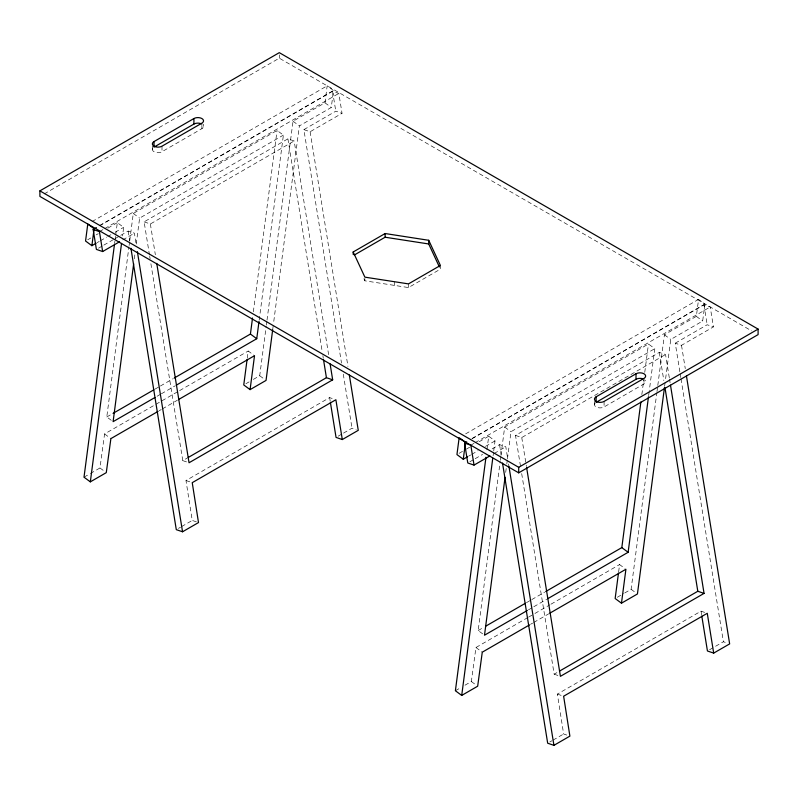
<?xml version="1.0" encoding="UTF-8"?>
<svg xmlns="http://www.w3.org/2000/svg" width="798" height="798" viewBox="0 0 798 798"><rect width="100%" height="100%" fill="white"/><g stroke="black" fill="none" stroke-linecap="round" stroke-linejoin="round"><path stroke-width="0.6" stroke-dasharray="3.99 2.99" d="M111.301 420.317L106.782 416.975L128.947 246.762M129.106 245.535L129.595 241.834M129.755 240.597L133.286 213.465L277.076 130.443L283.4 135.121L259.17 320.217M134.303 258.841L134.952 253.904M136.229 244.038L139.61 218.133L283.4 135.121M482.69 633.881L478.172 630.54L500.176 461.553M500.336 460.326L500.815 456.626M500.974 455.389L504.675 427.02L648.465 343.998L654.789 348.676L649.293 390.631M505.693 472.406L506.66 465.005M506.82 463.768L507.299 460.067M507.458 458.83L510.989 431.698L654.789 348.676M114.573 243.679L114.902 241.205M115.062 239.969L115.54 236.268M115.71 235.031L117.326 222.672L123.65 227.35L122.513 235.999M247.25 358.292L248.208 351.02L254.522 355.689M253.335 311.838L277.076 130.443M253.335 379.419L259.719 375.738L266.193 326.322M266.352 325.085L266.841 321.375M267.001 320.138L293.036 121.226L324.956 102.802L327.18 85.835L333.504 90.503L331.28 107.471L299.36 125.904L273.485 323.579M272.677 329.754L273.325 324.816M486.93 449.823L488.715 436.237L495.029 440.915L493.743 450.8M493.094 455.738L493.573 452.027M618.64 571.847L619.587 564.575L625.014 568.585M641.841 394.601L643.777 379.788M644.754 372.387L648.465 343.998M648.644 395.569L649.133 391.868M624.724 592.984L631.108 589.303L656.824 392.855M656.983 391.619L657.632 386.681M657.791 385.444L664.425 334.791L696.345 316.357L698.569 299.39L704.893 304.068L702.669 321.035L670.749 339.459L665.253 381.474M664.604 386.412L665.083 382.711M90.393 473.503L99.969 467.967L104.568 433.942L178.523 391.239M464.965 685.223L471.349 681.532L475.947 647.507L527.408 617.802M44.209 193.914L279.3 58.184L751.626 330.881M152.558 148.568A5.646 3.262 0 0 0 155.181 152.228A5.646 3.262 0 0 0 161.994 151.71L201.894 128.678A5.646 3.262 0 0 0 203.35 125.535M92.089 221.555L327.18 85.835M99.491 225.615L333.504 90.503M99.65 225.764L332.576 91.291L338.831 93.416L342.043 113.316L310.123 131.75L303.868 129.625L341.504 363.08M99.431 231.629L103.75 229.146M104.827 228.517L338.831 93.416M87.68 239.789L90.852 237.954M96.149 234.901L98.264 233.674M107.79 228.178L117.326 222.672M97.176 242.632L99.291 241.415M100.349 240.797L106.703 237.136M107.76 236.517L110.942 234.682M115.171 232.238L123.65 227.35M98.503 248.188L102.743 245.744M103.8 245.126L114.393 239.021M115.451 238.403L119.68 235.959M120.737 235.35L128.159 231.071L134.403 233.196L136.189 244.258M149.495 255.091L144.119 221.854L287.908 138.832L294.163 140.967L328.726 355.329M303.868 129.625L335.788 111.191L342.043 113.316M122.762 239.919L134.403 233.196M144.119 221.854L150.363 223.979L294.163 140.967M106.782 416.975L113.216 413.264M155.021 389.125L159.311 386.651M160.378 386.033L173.246 378.611M157.056 396.277L160.268 394.421M161.346 393.803L175.281 385.763M179.6 390.621L248.208 351.02M159.121 410.771L161.266 409.534M162.343 408.915L177.346 400.257M363.888 278.682L364.876 280.826L408.486 287.569L440.406 269.145L440.406 265.455M84.009 477.184L89.326 474.112M245.894 383.718L249.086 381.883M150.892 263.699L182.782 460.636L187.071 458.152M196.418 521.852L192.248 520.436L185.984 480.536L329.624 397.604L333.793 399.03M178.423 528.426L180.548 527.199M181.615 526.58L192.248 520.436M338.172 436.187L342.432 433.733M343.499 433.115L352.008 428.207L356.177 429.623M465.633 433.873L698.569 299.39M471.957 438.551L704.893 304.068M472.117 438.71L703.966 304.846L710.22 306.981L713.432 326.881L681.512 345.315L675.258 343.18L680.006 372.676M470.82 445.194L474.052 443.329M475.129 442.7L710.22 306.981M459.059 453.354L465.414 449.683M466.471 449.075L469.653 447.239M479.179 441.733L488.715 436.237M468.566 456.197L470.68 454.97M471.738 454.361L478.092 450.69M485.503 446.411L495.029 440.915M469.892 461.743L474.132 459.299M475.189 458.69L482.6 454.411M492.127 448.905L499.538 444.626L505.792 446.76L507.777 459.05M520.486 466.182L515.498 435.419L659.298 352.397L665.552 354.521L669.303 377.803M675.258 343.18L707.178 324.756L713.432 326.881M494.152 453.483L505.792 446.76M515.498 435.419L521.752 437.543L665.552 354.521M595.208 403.02A5.646 3.262 0 0 0 596.665 407.229A5.646 3.262 0 0 0 604.086 406.95L643.986 383.918A5.646 3.262 0 0 0 644.884 379.988M478.172 630.54L483.528 627.447M526.411 602.69L530.7 600.216M531.767 599.597L544.635 592.166M528.446 609.842L532.735 607.368M533.802 606.749L546.67 599.318M528.476 617.183L533.832 614.091M534.909 613.472L549.912 604.804M550.989 604.186L619.587 564.575M530.51 624.335L532.655 623.098M533.722 622.48L548.735 613.812M455.389 690.749L460.715 687.677M617.273 597.283L623.657 593.602M521.683 473.573L554.161 674.19L557.383 672.335M566.77 735.068L563.637 734L557.373 694.1L701.013 611.168L705.183 612.585M549.812 741.98L551.937 740.753M553.004 740.145L563.637 734M709.562 649.752L723.397 641.762L727.567 643.188M182.782 460.636L187.989 462.401M185.984 480.536L192.238 482.67M554.161 674.19L558.331 675.617M557.373 694.1L563.627 696.225M696.345 316.357L702.669 321.035M664.425 334.791L670.749 339.459M324.956 102.802L331.28 107.471M293.036 121.226L299.36 125.904M504.675 427.02L510.989 431.698M133.286 213.465L139.61 218.133M631.108 589.303L635.627 592.635M259.719 375.738L264.238 379.08M475.947 647.507L482.271 652.185M471.349 681.532L475.867 684.874M104.568 433.942L110.882 438.621M99.969 467.967L104.478 471.309M521.752 437.543L526.341 465.852M150.363 223.979L155.351 254.752M149.695 256.318L150.094 258.781M703.966 304.846L707.178 324.756M681.512 345.315L685.273 368.656M680.205 373.903L680.804 377.584M681.003 378.821L723.397 641.762M669.502 379.02L670.091 382.701M659.298 352.397L663.836 380.566M701.013 611.168L701.602 614.789M508.565 463.957L508.964 466.421M499.538 444.626L501.124 454.461M332.576 91.291L335.788 111.191M310.123 131.75L347.958 366.442M343.29 374.142L352.008 428.207M287.908 138.832L322.073 350.751M322.861 355.649L323.26 358.103M329.624 397.604L330.212 401.224M128.159 231.071L129.735 240.896M643.986 378.392L643.986 383.918M604.086 401.424L604.086 406.95M594.45 401.334L594.45 404.646M408.486 283.889L408.486 287.569M394.591 281.734L394.591 285.425M364.876 278.372L364.876 280.826M279.3 54.872L279.3 58.184M203.55 124.159L203.55 126.373M201.894 125.356L201.894 128.678M161.994 146.184L161.994 151.71M152.358 146.094L152.358 149.406"/><path stroke-width="1.2" d="M133.665 263.769L113.107 421.653L154.912 397.524M505.054 477.334L484.496 635.218L527.368 610.46M91.88 245.694L94.104 228.727L87.78 224.048L85.556 241.016L91.88 245.694L96.119 243.24M114.413 244.916L84.009 477.184L90.324 481.862L106.284 472.645L110.882 438.621L158.054 411.389M90.324 481.862L121.545 243.41M247.091 359.499L243.759 384.955L250.083 389.624L266.043 380.417L272.677 329.754M174.313 377.993L250.422 334.053L252.527 318.003M250.083 389.624L254.522 355.689L178.413 399.628M176.348 385.145L256.747 338.721L259.011 321.454M459.169 437.613L456.945 454.571L463.269 459.249L467.498 456.805M463.269 459.249L465.493 442.282L460.067 438.272M485.962 457.244L455.389 690.749L461.713 695.427L477.673 686.21L482.271 652.185L529.433 624.954M461.713 695.427L492.765 458.212M618.48 573.064L615.148 598.51L621.472 603.188L637.432 593.971L664.445 387.648M545.702 591.547L621.812 547.608L640.874 402.002M621.472 603.188L625.911 569.253L549.802 613.193M547.737 598.7L628.136 552.286L648.485 396.806M39.9 190.872L279.3 52.658L758.1 329.095L758.1 334.621L518.7 472.835L39.9 196.408L39.9 190.872L518.7 467.309L758.1 329.095M154.014 141.575L193.914 118.543A5.646 3.262 0 0 1 201.894 118.543A5.646 3.262 0 0 1 201.894 123.151L161.994 146.184A5.646 3.262 0 0 1 154.014 146.184A5.646 3.262 0 0 1 154.014 141.575L154.014 146.004M154.014 147.111L193.914 124.069A5.646 3.262 0 0 1 201.894 124.069M119.58 241.754L102.643 251.54L96.388 249.405L93.176 229.505L96.418 227.639M353.195 251.969L385.115 233.535L428.716 240.288L440.406 265.455L408.486 283.889L364.876 277.145L353.195 251.969L353.195 254.422M354.262 255.041L385.115 237.225L428.716 243.969L439.389 266.951M113.216 413.264L153.954 389.753M188.138 457.533L326.422 377.703L332.676 379.828L330.103 363.908M332.676 379.828L189.036 462.76L156.747 263.37M130.932 248.268L176.288 529.653L182.543 531.777L198.502 522.57L192.238 482.67L335.878 399.738L342.302 439.548L358.262 430.331L349.344 375.04M489.912 455.927L474.032 465.094L467.778 462.97L464.566 443.07L466.72 441.823M596.106 396.815L636.006 373.783A5.646 3.262 0 0 1 643.986 373.783A5.646 3.262 0 0 1 643.986 378.392L604.086 401.424A5.646 3.262 0 0 1 596.106 401.424A5.646 3.262 0 0 1 596.106 396.815L596.106 402.342L636.006 379.309A5.646 3.262 0 0 1 642.819 378.791M485.673 626.211L525.333 603.308M559.528 671.098L697.801 591.268L704.055 593.393L670.49 385.145M704.055 593.393L560.415 676.325L526.54 467.079M502.511 463.059L547.677 743.217L553.932 745.342L569.892 736.125L563.627 696.225L707.267 613.293L713.691 653.103L729.651 643.896L686.46 376.028M93.176 229.505L99.431 231.629L102.643 251.54M464.566 443.07L470.82 445.194L474.032 465.094M342.302 439.548L336.048 437.414L330.402 402.431M713.691 653.103L707.437 650.978L701.791 615.996M621.812 547.608L628.136 552.286M250.422 334.053L256.747 338.721M665.023 387.918L697.801 591.268M508.964 466.421L553.932 745.342M323.459 359.329L326.422 377.703M137.376 251.629L182.543 531.777M636.006 373.783L636.006 379.309M518.7 467.309L518.7 472.835M428.716 240.288L428.716 243.969M385.115 233.535L385.115 237.225M193.914 118.543L193.914 124.069"/></g></svg>
